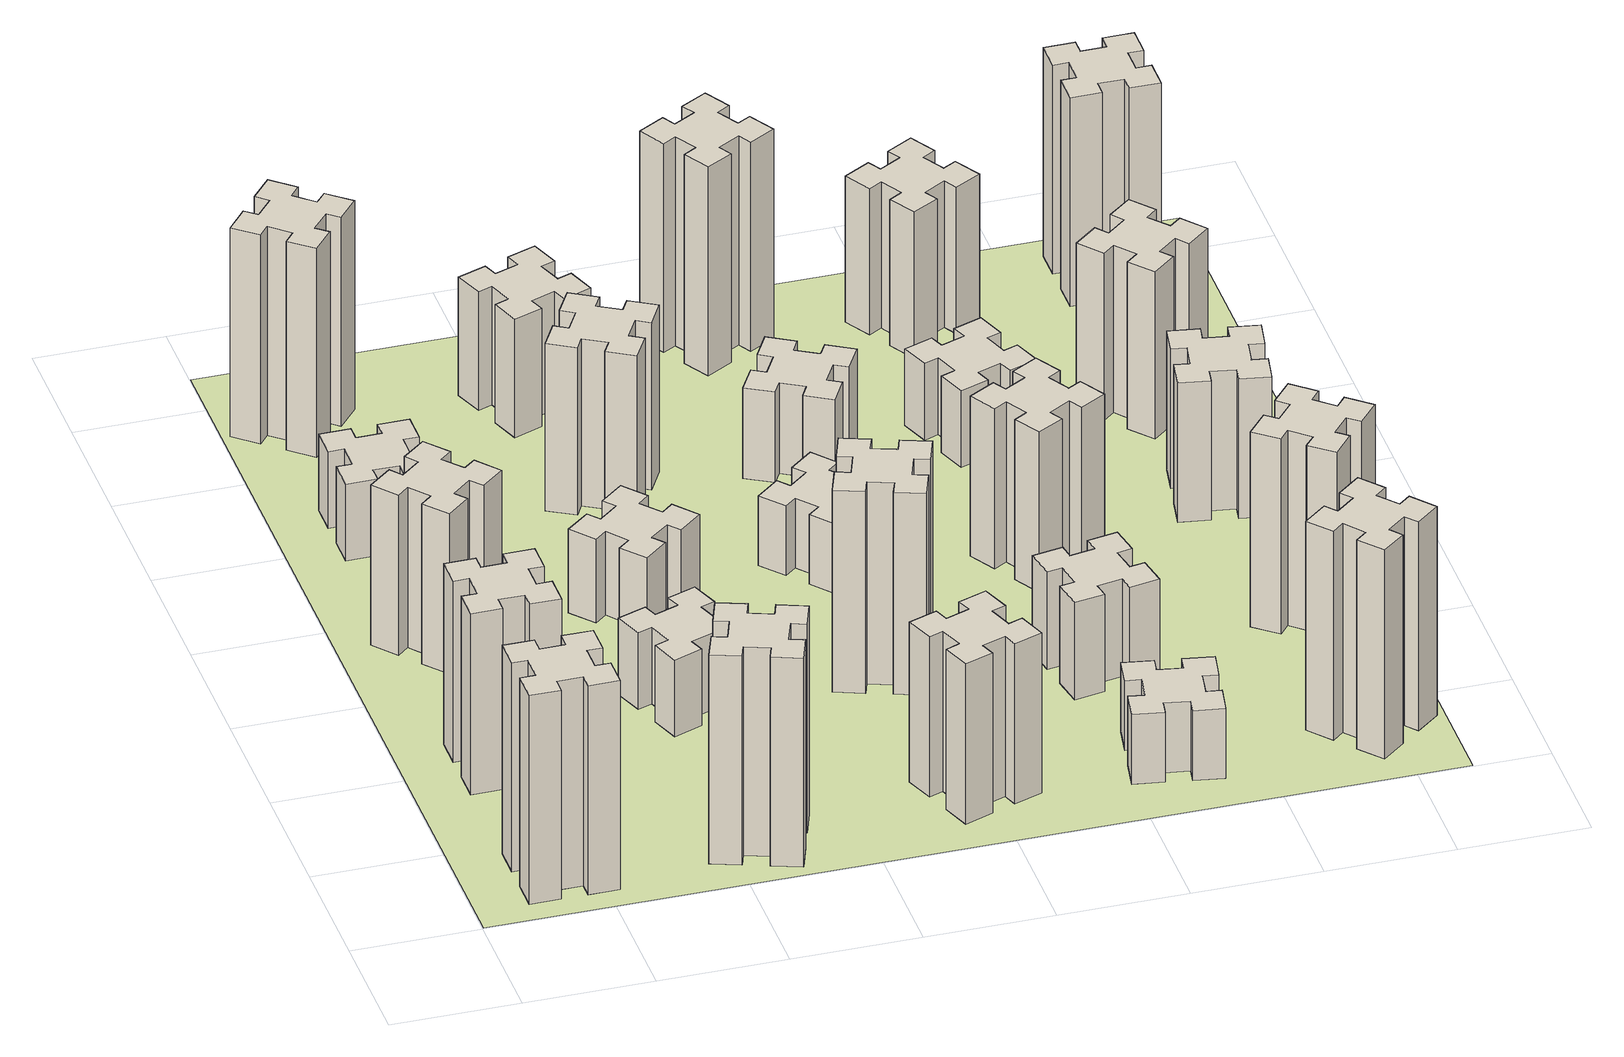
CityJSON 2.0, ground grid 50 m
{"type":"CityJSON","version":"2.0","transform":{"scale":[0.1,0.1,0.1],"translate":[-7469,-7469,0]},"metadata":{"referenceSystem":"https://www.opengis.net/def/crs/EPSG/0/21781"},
"CityObjects":{
"building1":{"type":"Building","attributes":{"class":"1000","function":"1000","usage":"1000","yearOfConstruction":2016,"roofType":"1000","measuredHeight":90,"storeysAboveGround":30,"storeysBelowGround":0},"geometry":[{"type":"Solid","lod":"1","boundaries":[[[[0,1,2,3,4,5,6,7,8,9,10,11,12,13,14,15,16,17,18,19]],[[17,16,20,21]],[[16,15,22,20]],[[15,14,23,22]],[[14,13,24,23]],[[13,12,25,24]],[[12,11,26,25]],[[11,10,27,26]],[[10,9,28,27]],[[9,8,29,28]],[[8,7,30,29]],[[7,6,31,30]],[[6,5,32,31]],[[5,4,33,32]],[[4,3,34,33]],[[3,2,35,34]],[[2,1,36,35]],[[1,0,37,36]],[[0,19,38,37]],[[19,18,39,38]],[[18,17,21,39]],[[24,25,26,27,28,29,30,31,32,33,34,35,36,37,38,39,21,20,22,23]]]]}]},
"building2":{"type":"Building","attributes":{"class":"1000","function":"1000","usage":"1000","yearOfConstruction":2016,"roofType":"1000","measuredHeight":78,"storeysAboveGround":30,"storeysBelowGround":0},"geometry":[{"type":"Solid","lod":"1","boundaries":[[[[40,41,42,43,44,45,46,47,48,49,50,51,52,53,54,55,56,57,58,59]],[[57,56,60,61]],[[56,55,62,60]],[[55,54,63,62]],[[54,53,64,63]],[[53,52,65,64]],[[52,51,66,65]],[[51,50,67,66]],[[50,49,68,67]],[[49,48,69,68]],[[48,47,70,69]],[[47,46,71,70]],[[46,45,72,71]],[[45,44,73,72]],[[44,43,74,73]],[[43,42,75,74]],[[42,41,76,75]],[[41,40,77,76]],[[40,59,78,77]],[[59,58,79,78]],[[58,57,61,79]],[[64,65,66,67,68,69,70,71,72,73,74,75,76,77,78,79,61,60,62,63]]]]}]},
"building3":{"type":"Building","attributes":{"class":"1000","function":"1000","usage":"1000","yearOfConstruction":2016,"roofType":"1000","measuredHeight":69,"storeysAboveGround":30,"storeysBelowGround":0},"geometry":[{"type":"Solid","lod":"1","boundaries":[[[[80,81,82,83,84,85,86,87,88,89,90,91,92,93,94,95,96,97,98,99]],[[97,96,100,101]],[[96,95,102,100]],[[95,94,103,102]],[[94,93,104,103]],[[93,92,105,104]],[[92,91,106,105]],[[91,90,107,106]],[[90,89,108,107]],[[89,88,109,108]],[[88,87,110,109]],[[87,86,111,110]],[[86,85,112,111]],[[85,84,113,112]],[[84,83,114,113]],[[83,82,115,114]],[[82,81,116,115]],[[81,80,117,116]],[[80,99,118,117]],[[99,98,119,118]],[[98,97,101,119]],[[104,105,106,107,108,109,110,111,112,113,114,115,116,117,118,119,101,100,102,103]]]]}]},
"building4":{"type":"Building","attributes":{"class":"1000","function":"1000","usage":"1000","yearOfConstruction":2016,"roofType":"1000","measuredHeight":33,"storeysAboveGround":30,"storeysBelowGround":0},"geometry":[{"type":"Solid","lod":"1","boundaries":[[[[120,121,122,123,124,125,126,127,128,129,130,131,132,133,134,135,136,137,138,139]],[[137,136,140,141]],[[136,135,142,140]],[[135,134,143,142]],[[134,133,144,143]],[[133,132,145,144]],[[132,131,146,145]],[[131,130,147,146]],[[130,129,148,147]],[[129,128,149,148]],[[128,127,150,149]],[[127,126,151,150]],[[126,125,152,151]],[[125,124,153,152]],[[124,123,154,153]],[[123,122,155,154]],[[122,121,156,155]],[[121,120,157,156]],[[120,139,158,157]],[[139,138,159,158]],[[138,137,141,159]],[[144,145,146,147,148,149,150,151,152,153,154,155,156,157,158,159,141,140,142,143]]]]}]},
"building5":{"type":"Building","attributes":{"class":"1000","function":"1000","usage":"1000","yearOfConstruction":2016,"roofType":"1000","measuredHeight":90,"storeysAboveGround":30,"storeysBelowGround":0},"geometry":[{"type":"Solid","lod":"1","boundaries":[[[[160,161,162,163,164,165,166,167,168,169,170,171,172,173,174,175,176,177,178,179]],[[177,176,180,181]],[[176,175,182,180]],[[175,174,183,182]],[[174,173,184,183]],[[173,172,185,184]],[[172,171,186,185]],[[171,170,187,186]],[[170,169,188,187]],[[169,168,189,188]],[[168,167,190,189]],[[167,166,191,190]],[[166,165,192,191]],[[165,164,193,192]],[[164,163,194,193]],[[163,162,195,194]],[[162,161,196,195]],[[161,160,197,196]],[[160,179,198,197]],[[179,178,199,198]],[[178,177,181,199]],[[184,185,186,187,188,189,190,191,192,193,194,195,196,197,198,199,181,180,182,183]]]]}]},
"building6":{"type":"Building","attributes":{"class":"1000","function":"1000","usage":"1000","yearOfConstruction":2016,"roofType":"1000","measuredHeight":90,"storeysAboveGround":30,"storeysBelowGround":0},"geometry":[{"type":"Solid","lod":"1","boundaries":[[[[200,201,202,203,204,205,206,207,208,209,210,211,212,213,214,215,216,217,218,219]],[[217,216,220,221]],[[216,215,222,220]],[[215,214,223,222]],[[214,213,224,223]],[[213,212,225,224]],[[212,211,226,225]],[[211,210,227,226]],[[210,209,228,227]],[[209,208,229,228]],[[208,207,230,229]],[[207,206,231,230]],[[206,205,232,231]],[[205,204,233,232]],[[204,203,234,233]],[[203,202,235,234]],[[202,201,236,235]],[[201,200,237,236]],[[200,219,238,237]],[[219,218,239,238]],[[218,217,221,239]],[[224,225,226,227,228,229,230,231,232,233,234,235,236,237,238,239,221,220,222,223]]]]}]},
"building7":{"type":"Building","attributes":{"class":"1000","function":"1000","usage":"1000","yearOfConstruction":2016,"roofType":"1000","measuredHeight":33,"storeysAboveGround":30,"storeysBelowGround":0},"geometry":[{"type":"Solid","lod":"1","boundaries":[[[[240,241,242,243,244,245,246,247,248,249,250,251,252,253,254,255,256,257,258,259]],[[257,256,260,261]],[[256,255,262,260]],[[255,254,263,262]],[[254,253,264,263]],[[253,252,265,264]],[[252,251,266,265]],[[251,250,267,266]],[[250,249,268,267]],[[249,248,269,268]],[[248,247,270,269]],[[247,246,271,270]],[[246,245,272,271]],[[245,244,273,272]],[[244,243,274,273]],[[243,242,275,274]],[[242,241,276,275]],[[241,240,277,276]],[[240,259,278,277]],[[259,258,279,278]],[[258,257,261,279]],[[264,265,266,267,268,269,270,271,272,273,274,275,276,277,278,279,261,260,262,263]]]]}]},
"building8":{"type":"Building","attributes":{"class":"1000","function":"1000","usage":"1000","yearOfConstruction":2016,"roofType":"1000","measuredHeight":36,"storeysAboveGround":30,"storeysBelowGround":0},"geometry":[{"type":"Solid","lod":"1","boundaries":[[[[280,281,282,283,284,285,286,287,288,289,290,291,292,293,294,295,296,297,298,299]],[[297,296,300,301]],[[296,295,302,300]],[[295,294,303,302]],[[294,293,304,303]],[[293,292,305,304]],[[292,291,306,305]],[[291,290,307,306]],[[290,289,308,307]],[[289,288,309,308]],[[288,287,310,309]],[[287,286,311,310]],[[286,285,312,311]],[[285,284,313,312]],[[284,283,314,313]],[[283,282,315,314]],[[282,281,316,315]],[[281,280,317,316]],[[280,299,318,317]],[[299,298,319,318]],[[298,297,301,319]],[[304,305,306,307,308,309,310,311,312,313,314,315,316,317,318,319,301,300,302,303]]]]}]},
"building9":{"type":"Building","attributes":{"class":"1000","function":"1000","usage":"1000","yearOfConstruction":2016,"roofType":"1000","measuredHeight":72,"storeysAboveGround":30,"storeysBelowGround":0},"geometry":[{"type":"Solid","lod":"1","boundaries":[[[[320,321,322,323,324,325,326,327,328,329,330,331,332,333,334,335,336,337,338,339]],[[337,336,340,341]],[[336,335,342,340]],[[335,334,343,342]],[[334,333,344,343]],[[333,332,345,344]],[[332,331,346,345]],[[331,330,347,346]],[[330,329,348,347]],[[329,328,349,348]],[[328,327,350,349]],[[327,326,351,350]],[[326,325,352,351]],[[325,324,353,352]],[[324,323,354,353]],[[323,322,355,354]],[[322,321,356,355]],[[321,320,357,356]],[[320,339,358,357]],[[339,338,359,358]],[[338,337,341,359]],[[344,345,346,347,348,349,350,351,352,353,354,355,356,357,358,359,341,340,342,343]]]]}]},
"building10":{"type":"Building","attributes":{"class":"1000","function":"1000","usage":"1000","yearOfConstruction":2016,"roofType":"1000","measuredHeight":69,"storeysAboveGround":30,"storeysBelowGround":0},"geometry":[{"type":"Solid","lod":"1","boundaries":[[[[360,361,362,363,364,365,366,367,368,369,370,371,372,373,374,375,376,377,378,379]],[[377,376,380,381]],[[376,375,382,380]],[[375,374,383,382]],[[374,373,384,383]],[[373,372,385,384]],[[372,371,386,385]],[[371,370,387,386]],[[370,369,388,387]],[[369,368,389,388]],[[368,367,390,389]],[[367,366,391,390]],[[366,365,392,391]],[[365,364,393,392]],[[364,363,394,393]],[[363,362,395,394]],[[362,361,396,395]],[[361,360,397,396]],[[360,379,398,397]],[[379,378,399,398]],[[378,377,381,399]],[[384,385,386,387,388,389,390,391,392,393,394,395,396,397,398,399,381,380,382,383]]]]}]},
"building11":{"type":"Building","attributes":{"class":"1000","function":"1000","usage":"1000","yearOfConstruction":2016,"roofType":"1000","measuredHeight":51,"storeysAboveGround":30,"storeysBelowGround":0},"geometry":[{"type":"Solid","lod":"1","boundaries":[[[[400,401,402,403,404,405,406,407,408,409,410,411,412,413,414,415,416,417,418,419]],[[417,416,420,421]],[[416,415,422,420]],[[415,414,423,422]],[[414,413,424,423]],[[413,412,425,424]],[[412,411,426,425]],[[411,410,427,426]],[[410,409,428,427]],[[409,408,429,428]],[[408,407,430,429]],[[407,406,431,430]],[[406,405,432,431]],[[405,404,433,432]],[[404,403,434,433]],[[403,402,435,434]],[[402,401,436,435]],[[401,400,437,436]],[[400,419,438,437]],[[419,418,439,438]],[[418,417,421,439]],[[424,425,426,427,428,429,430,431,432,433,434,435,436,437,438,439,421,420,422,423]]]]}]},
"building12":{"type":"Building","attributes":{"class":"1000","function":"1000","usage":"1000","yearOfConstruction":2016,"roofType":"1000","measuredHeight":87,"storeysAboveGround":30,"storeysBelowGround":0},"geometry":[{"type":"Solid","lod":"1","boundaries":[[[[440,441,442,443,444,445,446,447,448,449,450,451,452,453,454,455,456,457,458,459]],[[457,456,460,461]],[[456,455,462,460]],[[455,454,463,462]],[[454,453,464,463]],[[453,452,465,464]],[[452,451,466,465]],[[451,450,467,466]],[[450,449,468,467]],[[449,448,469,468]],[[448,447,470,469]],[[447,446,471,470]],[[446,445,472,471]],[[445,444,473,472]],[[444,443,474,473]],[[443,442,475,474]],[[442,441,476,475]],[[441,440,477,476]],[[440,459,478,477]],[[459,458,479,478]],[[458,457,461,479]],[[464,465,466,467,468,469,470,471,472,473,474,475,476,477,478,479,461,460,462,463]]]]}]},
"building13":{"type":"Building","attributes":{"class":"1000","function":"1000","usage":"1000","yearOfConstruction":2016,"roofType":"1000","measuredHeight":30,"storeysAboveGround":30,"storeysBelowGround":0},"geometry":[{"type":"Solid","lod":"1","boundaries":[[[[480,481,482,483,484,485,486,487,488,489,490,491,492,493,494,495,496,497,498,499]],[[497,496,500,501]],[[496,495,502,500]],[[495,494,503,502]],[[494,493,504,503]],[[493,492,505,504]],[[492,491,506,505]],[[491,490,507,506]],[[490,489,508,507]],[[489,488,509,508]],[[488,487,510,509]],[[487,486,511,510]],[[486,485,512,511]],[[485,484,513,512]],[[484,483,514,513]],[[483,482,515,514]],[[482,481,516,515]],[[481,480,517,516]],[[480,499,518,517]],[[499,498,519,518]],[[498,497,501,519]],[[504,505,506,507,508,509,510,511,512,513,514,515,516,517,518,519,501,500,502,503]]]]}]},
"building14":{"type":"Building","attributes":{"class":"1000","function":"1000","usage":"1000","yearOfConstruction":2016,"roofType":"1000","measuredHeight":39,"storeysAboveGround":30,"storeysBelowGround":0},"geometry":[{"type":"Solid","lod":"1","boundaries":[[[[520,521,522,523,524,525,526,527,528,529,530,531,532,533,534,535,536,537,538,539]],[[537,536,540,541]],[[536,535,542,540]],[[535,534,543,542]],[[534,533,544,543]],[[533,532,545,544]],[[532,531,546,545]],[[531,530,547,546]],[[530,529,548,547]],[[529,528,549,548]],[[528,527,550,549]],[[527,526,551,550]],[[526,525,552,551]],[[525,524,553,552]],[[524,523,554,553]],[[523,522,555,554]],[[522,521,556,555]],[[521,520,557,556]],[[520,539,558,557]],[[539,538,559,558]],[[538,537,541,559]],[[544,545,546,547,548,549,550,551,552,553,554,555,556,557,558,559,541,540,542,543]]]]}]},
"building15":{"type":"Building","attributes":{"class":"1000","function":"1000","usage":"1000","yearOfConstruction":2016,"roofType":"1000","measuredHeight":30,"storeysAboveGround":30,"storeysBelowGround":0},"geometry":[{"type":"Solid","lod":"1","boundaries":[[[[560,561,562,563,564,565,566,567,568,569,570,571,572,573,574,575,576,577,578,579]],[[577,576,580,581]],[[576,575,582,580]],[[575,574,583,582]],[[574,573,584,583]],[[573,572,585,584]],[[572,571,586,585]],[[571,570,587,586]],[[570,569,588,587]],[[569,568,589,588]],[[568,567,590,589]],[[567,566,591,590]],[[566,565,592,591]],[[565,564,593,592]],[[564,563,594,593]],[[563,562,595,594]],[[562,561,596,595]],[[561,560,597,596]],[[560,579,598,597]],[[579,578,599,598]],[[578,577,581,599]],[[584,585,586,587,588,589,590,591,592,593,594,595,596,597,598,599,581,580,582,583]]]]}]},
"building16":{"type":"Building","attributes":{"class":"1000","function":"1000","usage":"1000","yearOfConstruction":2016,"roofType":"1000","measuredHeight":90,"storeysAboveGround":30,"storeysBelowGround":0},"geometry":[{"type":"Solid","lod":"1","boundaries":[[[[600,601,602,603,604,605,606,607,608,609,610,611,612,613,614,615,616,617,618,619]],[[617,616,620,621]],[[616,615,622,620]],[[615,614,623,622]],[[614,613,624,623]],[[613,612,625,624]],[[612,611,626,625]],[[611,610,627,626]],[[610,609,628,627]],[[609,608,629,628]],[[608,607,630,629]],[[607,606,631,630]],[[606,605,632,631]],[[605,604,633,632]],[[604,603,634,633]],[[603,602,635,634]],[[602,601,636,635]],[[601,600,637,636]],[[600,619,638,637]],[[619,618,639,638]],[[618,617,621,639]],[[624,625,626,627,628,629,630,631,632,633,634,635,636,637,638,639,621,620,622,623]]]]}]},
"building17":{"type":"Building","attributes":{"class":"1000","function":"1000","usage":"1000","yearOfConstruction":2016,"roofType":"1000","measuredHeight":42,"storeysAboveGround":30,"storeysBelowGround":0},"geometry":[{"type":"Solid","lod":"1","boundaries":[[[[640,641,642,643,644,645,646,647,648,649,650,651,652,653,654,655,656,657,658,659]],[[657,656,660,661]],[[656,655,662,660]],[[655,654,663,662]],[[654,653,664,663]],[[653,652,665,664]],[[652,651,666,665]],[[651,650,667,666]],[[650,649,668,667]],[[649,648,669,668]],[[648,647,670,669]],[[647,646,671,670]],[[646,645,672,671]],[[645,644,673,672]],[[644,643,674,673]],[[643,642,675,674]],[[642,641,676,675]],[[641,640,677,676]],[[640,659,678,677]],[[659,658,679,678]],[[658,657,661,679]],[[664,665,666,667,668,669,670,671,672,673,674,675,676,677,678,679,661,660,662,663]]]]}]},
"building18":{"type":"Building","attributes":{"class":"1000","function":"1000","usage":"1000","yearOfConstruction":2016,"roofType":"1000","measuredHeight":69,"storeysAboveGround":30,"storeysBelowGround":0},"geometry":[{"type":"Solid","lod":"1","boundaries":[[[[680,681,682,683,684,685,686,687,688,689,690,691,692,693,694,695,696,697,698,699]],[[697,696,700,701]],[[696,695,702,700]],[[695,694,703,702]],[[694,693,704,703]],[[693,692,705,704]],[[692,691,706,705]],[[691,690,707,706]],[[690,689,708,707]],[[689,688,709,708]],[[688,687,710,709]],[[687,686,711,710]],[[686,685,712,711]],[[685,684,713,712]],[[684,683,714,713]],[[683,682,715,714]],[[682,681,716,715]],[[681,680,717,716]],[[680,699,718,717]],[[699,698,719,718]],[[698,697,701,719]],[[704,705,706,707,708,709,710,711,712,713,714,715,716,717,718,719,701,700,702,703]]]]}]},
"building19":{"type":"Building","attributes":{"class":"1000","function":"1000","usage":"1000","yearOfConstruction":2016,"roofType":"1000","measuredHeight":33,"storeysAboveGround":30,"storeysBelowGround":0},"geometry":[{"type":"Solid","lod":"1","boundaries":[[[[720,721,722,723,724,725,726,727,728,729,730,731,732,733,734,735,736,737,738,739]],[[737,736,740,741]],[[736,735,742,740]],[[735,734,743,742]],[[734,733,744,743]],[[733,732,745,744]],[[732,731,746,745]],[[731,730,747,746]],[[730,729,748,747]],[[729,728,749,748]],[[728,727,750,749]],[[727,726,751,750]],[[726,725,752,751]],[[725,724,753,752]],[[724,723,754,753]],[[723,722,755,754]],[[722,721,756,755]],[[721,720,757,756]],[[720,739,758,757]],[[739,738,759,758]],[[738,737,741,759]],[[744,745,746,747,748,749,750,751,752,753,754,755,756,757,758,759,741,740,742,743]]]]}]},
"building20":{"type":"Building","attributes":{"class":"1000","function":"1000","usage":"1000","yearOfConstruction":2016,"roofType":"1000","measuredHeight":90,"storeysAboveGround":30,"storeysBelowGround":0},"geometry":[{"type":"Solid","lod":"1","boundaries":[[[[760,761,762,763,764,765,766,767,768,769,770,771,772,773,774,775,776,777,778,779]],[[777,776,780,781]],[[776,775,782,780]],[[775,774,783,782]],[[774,773,784,783]],[[773,772,785,784]],[[772,771,786,785]],[[771,770,787,786]],[[770,769,788,787]],[[769,768,789,788]],[[768,767,790,789]],[[767,766,791,790]],[[766,765,792,791]],[[765,764,793,792]],[[764,763,794,793]],[[763,762,795,794]],[[762,761,796,795]],[[761,760,797,796]],[[760,779,798,797]],[[779,778,799,798]],[[778,777,781,799]],[[784,785,786,787,788,789,790,791,792,793,794,795,796,797,798,799,781,780,782,783]]]]}]},
"building21":{"type":"Building","attributes":{"class":"1000","function":"1000","usage":"1000","yearOfConstruction":2016,"roofType":"1000","measuredHeight":63,"storeysAboveGround":30,"storeysBelowGround":0},"geometry":[{"type":"Solid","lod":"1","boundaries":[[[[800,801,802,803,804,805,806,807,808,809,810,811,812,813,814,815,816,817,818,819]],[[817,816,820,821]],[[816,815,822,820]],[[815,814,823,822]],[[814,813,824,823]],[[813,812,825,824]],[[812,811,826,825]],[[811,810,827,826]],[[810,809,828,827]],[[809,808,829,828]],[[808,807,830,829]],[[807,806,831,830]],[[806,805,832,831]],[[805,804,833,832]],[[804,803,834,833]],[[803,802,835,834]],[[802,801,836,835]],[[801,800,837,836]],[[800,819,838,837]],[[819,818,839,838]],[[818,817,821,839]],[[824,825,826,827,828,829,830,831,832,833,834,835,836,837,838,839,821,820,822,823]]]]}]},
"building22":{"type":"Building","attributes":{"class":"1000","function":"1000","usage":"1000","yearOfConstruction":2016,"roofType":"1000","measuredHeight":84,"storeysAboveGround":30,"storeysBelowGround":0},"geometry":[{"type":"Solid","lod":"1","boundaries":[[[[840,841,842,843,844,845,846,847,848,849,850,851,852,853,854,855,856,857,858,859]],[[857,856,860,861]],[[856,855,862,860]],[[855,854,863,862]],[[854,853,864,863]],[[853,852,865,864]],[[852,851,866,865]],[[851,850,867,866]],[[850,849,868,867]],[[849,848,869,868]],[[848,847,870,869]],[[847,846,871,870]],[[846,845,872,871]],[[845,844,873,872]],[[844,843,874,873]],[[843,842,875,874]],[[842,841,876,875]],[[841,840,877,876]],[[840,859,878,877]],[[859,858,879,878]],[[858,857,861,879]],[[864,865,866,867,868,869,870,871,872,873,874,875,876,877,878,879,861,860,862,863]]]]}]},
"building23":{"type":"Building","attributes":{"class":"1000","function":"1000","usage":"1000","yearOfConstruction":2016,"roofType":"1000","measuredHeight":60,"storeysAboveGround":30,"storeysBelowGround":0},"geometry":[{"type":"Solid","lod":"1","boundaries":[[[[880,881,882,883,884,885,886,887,888,889,890,891,892,893,894,895,896,897,898,899]],[[897,896,900,901]],[[896,895,902,900]],[[895,894,903,902]],[[894,893,904,903]],[[893,892,905,904]],[[892,891,906,905]],[[891,890,907,906]],[[890,889,908,907]],[[889,888,909,908]],[[888,887,910,909]],[[887,886,911,910]],[[886,885,912,911]],[[885,884,913,912]],[[884,883,914,913]],[[883,882,915,914]],[[882,881,916,915]],[[881,880,917,916]],[[880,899,918,917]],[[899,898,919,918]],[[898,897,901,919]],[[904,905,906,907,908,909,910,911,912,913,914,915,916,917,918,919,901,900,902,903]]]]}]},
"building24":{"type":"Building","attributes":{"class":"1000","function":"1000","usage":"1000","yearOfConstruction":2016,"roofType":"1000","measuredHeight":72,"storeysAboveGround":30,"storeysBelowGround":0},"geometry":[{"type":"Solid","lod":"1","boundaries":[[[[920,921,922,923,924,925,926,927,928,929,930,931,932,933,934,935,936,937,938,939]],[[937,936,940,941]],[[936,935,942,940]],[[935,934,943,942]],[[934,933,944,943]],[[933,932,945,944]],[[932,931,946,945]],[[931,930,947,946]],[[930,929,948,947]],[[929,928,949,948]],[[928,927,950,949]],[[927,926,951,950]],[[926,925,952,951]],[[925,924,953,952]],[[924,923,954,953]],[[923,922,955,954]],[[922,921,956,955]],[[921,920,957,956]],[[920,939,958,957]],[[939,938,959,958]],[[938,937,941,959]],[[944,945,946,947,948,949,950,951,952,953,954,955,956,957,958,959,941,940,942,943]]]]}]},
"building25":{"type":"Building","attributes":{"class":"1000","function":"1000","usage":"1000","yearOfConstruction":2016,"roofType":"1000","measuredHeight":90,"storeysAboveGround":30,"storeysBelowGround":0},"geometry":[{"type":"Solid","lod":"1","boundaries":[[[[960,961,962,963,964,965,966,967,968,969,970,971,972,973,974,975,976,977,978,979]],[[977,976,980,981]],[[976,975,982,980]],[[975,974,983,982]],[[974,973,984,983]],[[973,972,985,984]],[[972,971,986,985]],[[971,970,987,986]],[[970,969,988,987]],[[969,968,989,988]],[[968,967,990,989]],[[967,966,991,990]],[[966,965,992,991]],[[965,964,993,992]],[[964,963,994,993]],[[963,962,995,994]],[[962,961,996,995]],[[961,960,997,996]],[[960,979,998,997]],[[979,978,999,998]],[[978,977,981,999]],[[984,985,986,987,988,989,990,991,992,993,994,995,996,997,998,999,981,980,982,983]]]]}]},
"landuse1":{"type":"LandUse","attributes":{"name":"plot1","function":"1010"},"geometry":[{"type":"MultiSurface","lod":"1","boundaries":[[[1000,1001,1002,1003]]]}]}
},
"vertices":[
[265,325,0],[265,225,0],[205,225,0],[205,105,0],[325,105,0],[325,165,0],[425,165,0],[425,105,0],[545,105,0],[545,225,0],[485,225,0],[485,325,0],[545,325,0],[545,445,0],[425,445,0],[425,385,0],[325,385,0],[325,445,0],[205,445,0],[205,325,0],[325,385,900],[325,445,900],[425,385,900],[425,445,900],[545,445,900],[545,325,900],[485,325,900],[485,225,900],[545,225,900],[545,105,900],[425,105,900],[425,165,900],[325,165,900],[325,105,900],[205,105,900],[205,225,900],[265,225,900],[265,325,900],[205,325,900],[205,445,900],
[265,1065,0],[265,965,0],[205,965,0],[205,845,0],[325,845,0],[325,905,0],[425,905,0],[425,845,0],[545,845,0],[545,965,0],[485,965,0],[485,1065,0],[545,1065,0],[545,1185,0],[425,1185,0],[425,1125,0],[325,1125,0],[325,1185,0],[205,1185,0],[205,1065,0],[325,1125,780],[325,1185,780],[425,1125,780],[425,1185,780],[545,1185,780],[545,1065,780],[485,1065,780],[485,965,780],[545,965,780],[545,845,780],[425,845,780],[425,905,780],[325,905,780],[325,845,780],[205,845,780],[205,965,780],[265,965,780],[265,1065,780],[205,1065,780],[205,1185,780],
[492,1888,0],[427,1964,0],[473,2003,0],[396,2095,0],[304,2018,0],[343,1972,0],[266,1907,0],[228,1953,0],[136,1876,0],[213,1784,0],[259,1823,0],[323,1746,0],[277,1708,0],[354,1616,0],[446,1693,0],[408,1739,0],[484,1803,0],[523,1757,0],[615,1834,0],[538,1926,0],[484,1803,690],[523,1757,690],[408,1739,690],[446,1693,690],[354,1616,690],[277,1708,690],[323,1746,690],[259,1823,690],[213,1784,690],[136,1876,690],[228,1953,690],[266,1907,690],[343,1972,690],[304,2018,690],[396,2095,690],[473,2003,690],[427,1964,690],[492,1888,690],[538,1926,690],[615,1834,690],
[485,2545,0],[485,2645,0],[545,2645,0],[545,2765,0],[425,2765,0],[425,2705,0],[325,2705,0],[325,2765,0],[205,2765,0],[205,2645,0],[265,2645,0],[265,2545,0],[205,2545,0],[205,2425,0],[325,2425,0],[325,2485,0],[425,2485,0],[425,2425,0],[545,2425,0],[545,2545,0],[425,2485,330],[425,2425,330],[325,2485,330],[325,2425,330],[205,2425,330],[205,2545,330],[265,2545,330],[265,2645,330],[205,2645,330],[205,2765,330],[325,2765,330],[325,2705,330],[425,2705,330],[425,2765,330],[545,2765,330],[545,2645,330],[485,2645,330],[485,2545,330],[545,2545,330],[545,2425,330],
[1029,360,0],[995,266,0],[939,287,0],[897,174,0],[1010,133,0],[1031,189,0],[1125,155,0],[1104,99,0],[1217,57,0],[1258,170,0],[1202,191,0],[1236,285,0],[1292,264,0],[1333,377,0],[1220,418,0],[1200,362,0],[1106,396,0],[1127,452,0],[1014,493,0],[973,380,0],[1106,396,900],[1127,452,900],[1200,362,900],[1220,418,900],[1333,377,900],[1292,264,900],[1236,285,900],[1202,191,900],[1258,170,900],[1217,57,900],[1104,99,900],[1125,155,900],[1031,189,900],[1010,133,900],[897,174,900],[939,287,900],[995,266,900],[1029,360,900],[973,380,900],[1014,493,900],
[384,3387,0],[308,3452,0],[346,3498,0],[254,3575,0],[177,3483,0],[223,3444,0],[159,3368,0],[113,3406,0],[36,3314,0],[128,3237,0],[166,3283,0],[243,3219,0],[204,3173,0],[296,3096,0],[373,3188,0],[327,3226,0],[392,3303,0],[438,3264,0],[515,3356,0],[423,3433,0],[392,3303,900],[438,3264,900],[327,3226,900],[373,3188,900],[296,3096,900],[204,3173,900],[243,3219,900],[166,3283,900],[128,3237,900],[36,3314,900],[113,3406,900],[159,3368,900],[223,3444,900],[177,3483,900],[254,3575,900],[346,3498,900],[308,3452,900],[384,3387,900],[423,3433,900],[515,3356,900],
[1125,1336,0],[1031,1302,0],[1010,1358,0],[897,1317,0],[939,1204,0],[995,1225,0],[1029,1131,0],[973,1110,0],[1014,997,0],[1127,1039,0],[1106,1095,0],[1200,1129,0],[1220,1073,0],[1333,1114,0],[1292,1227,0],[1236,1206,0],[1202,1300,0],[1258,1320,0],[1217,1433,0],[1104,1392,0],[1202,1300,330],[1258,1320,330],[1236,1206,330],[1292,1227,330],[1333,1114,330],[1220,1073,330],[1200,1129,330],[1106,1095,330],[1127,1039,330],[1014,997,330],[973,1110,330],[1029,1131,330],[995,1225,330],[939,1204,330],[897,1317,330],[1010,1358,330],[1031,1302,330],[1125,1336,330],[1104,1392,330],[1217,1433,330],
[1083,1972,0],[1006,1907,0],[968,1953,0],[876,1876,0],[953,1784,0],[999,1823,0],[1063,1746,0],[1017,1708,0],[1094,1616,0],[1186,1693,0],[1148,1739,0],[1224,1803,0],[1263,1757,0],[1355,1834,0],[1278,1926,0],[1232,1888,0],[1167,1964,0],[1213,2003,0],[1136,2095,0],[1044,2018,0],[1167,1964,360],[1213,2003,360],[1232,1888,360],[1278,1926,360],[1355,1834,360],[1263,1757,360],[1224,1803,360],[1148,1739,360],[1186,1693,360],[1094,1616,360],[1017,1708,360],[1063,1746,360],[999,1823,360],[953,1784,360],[876,1876,360],[968,1953,360],[1006,1907,360],[1083,1972,360],[1044,2018,360],[1136,2095,360],
[1314,2666,0],[1227,2716,0],[1257,2768,0],[1153,2828,0],[1093,2724,0],[1145,2694,0],[1095,2607,0],[1043,2637,0],[983,2533,0],[1087,2473,0],[1117,2525,0],[1204,2475,0],[1174,2423,0],[1278,2363,0],[1338,2467,0],[1286,2497,0],[1336,2584,0],[1388,2554,0],[1448,2658,0],[1344,2718,0],[1336,2584,720],[1388,2554,720],[1286,2497,720],[1338,2467,720],[1278,2363,720],[1174,2423,720],[1204,2475,720],[1117,2525,720],[1087,2473,720],[983,2533,720],[1043,2637,720],[1095,2607,720],[1145,2694,720],[1093,2724,720],[1153,2828,720],[1257,2768,720],[1227,2716,720],[1314,2666,720],[1344,2718,720],[1448,2658,720],
[1965,496,0],[1871,462,0],[1850,518,0],[1737,477,0],[1779,364,0],[1835,385,0],[1869,291,0],[1813,270,0],[1854,157,0],[1967,199,0],[1946,255,0],[2040,289,0],[2060,233,0],[2173,274,0],[2132,387,0],[2076,366,0],[2042,460,0],[2098,480,0],[2057,593,0],[1944,552,0],[2042,460,690],[2098,480,690],[2076,366,690],[2132,387,690],[2173,274,690],[2060,233,690],[2040,289,690],[1946,255,690],[1967,199,690],[1854,157,690],[1813,270,690],[1869,291,690],[1835,385,690],[1779,364,690],[1737,477,690],[1850,518,690],[1871,462,690],[1965,496,690],[1944,552,690],[2057,593,690],
[1125,3356,0],[1031,3322,0],[1010,3378,0],[897,3337,0],[939,3224,0],[995,3245,0],[1029,3151,0],[973,3130,0],[1014,3017,0],[1127,3059,0],[1106,3115,0],[1200,3149,0],[1220,3093,0],[1333,3134,0],[1292,3247,0],[1236,3226,0],[1202,3320,0],[1258,3340,0],[1217,3453,0],[1104,3412,0],[1202,3320,510],[1258,3340,510],[1236,3226,510],[1292,3247,510],[1333,3134,510],[1220,3093,510],[1200,3149,510],[1106,3115,510],[1127,3059,510],[1014,3017,510],[973,3130,510],[1029,3151,510],[995,3245,510],[939,3224,510],[897,3337,510],[1010,3378,510],[1031,3322,510],[1125,3356,510],[1104,3412,510],[1217,3453,510],
[1769,1300,0],[1735,1206,0],[1679,1227,0],[1637,1114,0],[1750,1073,0],[1771,1129,0],[1865,1095,0],[1844,1039,0],[1957,997,0],[1998,1110,0],[1942,1131,0],[1976,1225,0],[2032,1204,0],[2073,1317,0],[1960,1358,0],[1940,1302,0],[1846,1336,0],[1867,1392,0],[1754,1433,0],[1713,1320,0],[1846,1336,870],[1867,1392,870],[1940,1302,870],[1960,1358,870],[2073,1317,870],[2032,1204,870],[1976,1225,870],[1942,1131,870],[1998,1110,870],[1957,997,870],[1844,1039,870],[1865,1095,870],[1771,1129,870],[1750,1073,870],[1637,1114,870],[1679,1227,870],[1735,1206,870],[1769,1300,870],[1713,1320,870],[1754,1433,870],
[1972,1988,0],[1907,2064,0],[1953,2103,0],[1876,2195,0],[1784,2118,0],[1823,2072,0],[1746,2007,0],[1708,2053,0],[1616,1976,0],[1693,1884,0],[1739,1923,0],[1803,1846,0],[1757,1808,0],[1834,1716,0],[1926,1793,0],[1888,1839,0],[1964,1903,0],[2003,1857,0],[2095,1934,0],[2018,2026,0],[1964,1903,300],[2003,1857,300],[1888,1839,300],[1926,1793,300],[1834,1716,300],[1757,1808,300],[1803,1846,300],[1739,1923,300],[1693,1884,300],[1616,1976,300],[1708,2053,300],[1746,2007,300],[1823,2072,300],[1784,2118,300],[1876,2195,300],[1953,2103,300],[1907,2064,300],[1972,1988,300],[2018,2026,300],[2095,1934,300],
[2026,2497,0],[2076,2584,0],[2128,2554,0],[2188,2658,0],[2084,2718,0],[2054,2666,0],[1967,2716,0],[1997,2768,0],[1893,2828,0],[1833,2724,0],[1885,2694,0],[1835,2607,0],[1783,2637,0],[1723,2533,0],[1827,2473,0],[1857,2525,0],[1944,2475,0],[1914,2423,0],[2018,2363,0],[2078,2467,0],[1944,2475,390],[1914,2423,390],[1857,2525,390],[1827,2473,390],[1723,2533,390],[1783,2637,390],[1835,2607,390],[1885,2694,390],[1833,2724,390],[1893,2828,390],[1997,2768,390],[1967,2716,390],[2054,2666,390],[2084,2718,390],[2188,2658,390],[2128,2554,390],[2076,2584,390],[2026,2497,390],[2078,2467,390],[2018,2363,390],
[2596,444,0],[2578,345,0],[2519,356,0],[2498,237,0],[2617,217,0],[2627,276,0],[2725,258,0],[2715,199,0],[2833,178,0],[2854,297,0],[2795,307,0],[2812,405,0],[2871,395,0],[2892,513,0],[2774,534,0],[2764,475,0],[2665,492,0],[2676,551,0],[2557,572,0],[2537,454,0],[2665,492,300],[2676,551,300],[2764,475,300],[2774,534,300],[2892,513,300],[2871,395,300],[2812,405,300],[2795,307,300],[2854,297,300],[2833,178,300],[2715,199,300],[2725,258,300],[2627,276,300],[2617,217,300],[2498,237,300],[2519,356,300],[2578,345,300],[2596,444,300],[2537,454,300],[2557,572,300],
[1844,3556,0],[1757,3506,0],[1727,3558,0],[1623,3498,0],[1683,3394,0],[1735,3424,0],[1785,3337,0],[1733,3307,0],[1793,3203,0],[1897,3263,0],[1867,3315,0],[1954,3365,0],[1984,3313,0],[2088,3373,0],[2028,3477,0],[1976,3447,0],[1926,3534,0],[1978,3564,0],[1918,3668,0],[1814,3608,0],[1926,3534,900],[1978,3564,900],[1976,3447,900],[2028,3477,900],[2088,3373,900],[1984,3313,900],[1954,3365,900],[1867,3315,900],[1897,3263,900],[1793,3203,900],[1733,3307,900],[1785,3337,900],[1735,3424,900],[1683,3394,900],[1623,3498,900],[1727,3558,900],[1757,3506,900],[1844,3556,900],[1814,3608,900],[1918,3668,900],
[2625,1132,0],[2527,1115,0],[2517,1174,0],[2398,1153,0],[2419,1035,0],[2478,1045,0],[2496,947,0],[2437,937,0],[2457,818,0],[2576,839,0],[2565,898,0],[2664,916,0],[2674,857,0],[2792,877,0],[2771,996,0],[2712,985,0],[2695,1084,0],[2754,1094,0],[2733,1212,0],[2615,1191,0],[2695,1084,420],[2754,1094,420],[2712,985,420],[2771,996,420],[2792,877,420],[2674,857,420],[2664,916,420],[2565,898,420],[2576,839,420],[2457,818,420],[2437,937,420],[2496,947,420],[2478,1045,420],[2419,1035,420],[2398,1153,420],[2517,1174,420],[2527,1115,420],[2625,1132,420],[2615,1191,420],[2733,1212,420],
[2475,1744,0],[2525,1657,0],[2473,1627,0],[2533,1523,0],[2637,1583,0],[2607,1635,0],[2694,1685,0],[2724,1633,0],[2828,1693,0],[2768,1797,0],[2716,1767,0],[2666,1854,0],[2718,1884,0],[2658,1988,0],[2554,1928,0],[2584,1876,0],[2497,1826,0],[2467,1878,0],[2363,1818,0],[2423,1714,0],[2497,1826,690],[2467,1878,690],[2584,1876,690],[2554,1928,690],[2658,1988,690],[2718,1884,690],[2666,1854,690],[2716,1767,690],[2768,1797,690],[2828,1693,690],[2724,1633,690],[2694,1685,690],[2607,1635,690],[2637,1583,690],[2533,1523,690],[2473,1627,690],[2525,1657,690],[2475,1744,690],[2423,1714,690],[2363,1818,690],
[2586,2475,0],[2680,2509,0],[2700,2453,0],[2813,2494,0],[2772,2607,0],[2716,2586,0],[2682,2680,0],[2738,2700,0],[2697,2813,0],[2584,2772,0],[2605,2716,0],[2511,2682,0],[2490,2738,0],[2377,2697,0],[2419,2584,0],[2475,2605,0],[2509,2511,0],[2453,2490,0],[2494,2377,0],[2607,2419,0],[2509,2511,330],[2453,2490,330],[2475,2605,330],[2419,2584,330],[2377,2697,330],[2490,2738,330],[2511,2682,330],[2605,2716,330],[2584,2772,330],[2697,2813,330],[2738,2700,330],[2682,2680,330],[2716,2586,330],[2772,2607,330],[2813,2494,330],[2700,2453,330],[2680,2509,330],[2586,2475,330],[2607,2419,330],[2494,2377,330],
[3468,259,0],[3544,323,0],[3583,277,0],[3675,354,0],[3598,446,0],[3552,408,0],[3487,484,0],[3533,523,0],[3456,615,0],[3364,538,0],[3403,492,0],[3326,427,0],[3288,473,0],[3196,396,0],[3273,304,0],[3319,343,0],[3383,266,0],[3337,228,0],[3414,136,0],[3506,213,0],[3383,266,900],[3337,228,900],[3319,343,900],[3273,304,900],[3196,396,900],[3288,473,900],[3326,427,900],[3403,492,900],[3364,538,900],[3456,615,900],[3533,523,900],[3487,484,900],[3552,408,900],[3598,446,900],[3675,354,900],[3583,277,900],[3544,323,900],[3468,259,900],[3506,213,900],[3414,136,900],
[2716,3347,0],[2666,3434,0],[2718,3464,0],[2658,3568,0],[2554,3508,0],[2584,3456,0],[2497,3406,0],[2467,3458,0],[2363,3398,0],[2423,3294,0],[2475,3324,0],[2525,3237,0],[2473,3207,0],[2533,3103,0],[2637,3163,0],[2607,3215,0],[2694,3265,0],[2724,3213,0],[2828,3273,0],[2768,3377,0],[2694,3265,630],[2724,3213,630],[2607,3215,630],[2637,3163,630],[2533,3103,630],[2473,3207,630],[2525,3237,630],[2475,3324,630],[2423,3294,630],[2363,3398,630],[2467,3458,630],[2497,3406,630],[2584,3456,630],[2554,3508,630],[2658,3568,630],[2718,3464,630],[2666,3434,630],[2716,3347,630],[2768,3377,630],[2828,3273,630],
[3487,1006,0],[3552,1083,0],[3598,1044,0],[3675,1136,0],[3583,1213,0],[3544,1167,0],[3468,1232,0],[3506,1278,0],[3414,1355,0],[3337,1263,0],[3383,1224,0],[3319,1148,0],[3273,1186,0],[3196,1094,0],[3288,1017,0],[3326,1063,0],[3403,999,0],[3364,953,0],[3456,876,0],[3533,968,0],[3403,999,840],[3364,953,840],[3326,1063,840],[3288,1017,840],[3196,1094,840],[3273,1186,840],[3319,1148,840],[3383,1224,840],[3337,1263,840],[3414,1355,840],[3506,1278,840],[3468,1232,840],[3544,1167,840],[3583,1213,840],[3675,1136,840],[3598,1044,840],[3552,1083,840],[3487,1006,840],[3533,968,840],[3456,876,840],
[3267,1856,0],[3365,1838,0],[3355,1779,0],[3473,1758,0],[3494,1877,0],[3435,1887,0],[3452,1985,0],[3511,1975,0],[3532,2093,0],[3414,2114,0],[3404,2055,0],[3305,2072,0],[3316,2131,0],[3197,2152,0],[3177,2034,0],[3236,2024,0],[3218,1925,0],[3159,1936,0],[3138,1817,0],[3257,1797,0],[3218,1925,600],[3159,1936,600],[3236,2024,600],[3177,2034,600],[3197,2152,600],[3316,2131,600],[3305,2072,600],[3404,2055,600],[3414,2114,600],[3532,2093,600],[3511,1975,600],[3452,1985,600],[3435,1887,600],[3494,1877,600],[3473,1758,600],[3355,1779,600],[3365,1838,600],[3267,1856,600],[3257,1797,600],[3138,1817,600],
[3119,2563,0],[3183,2486,0],[3137,2448,0],[3214,2356,0],[3306,2433,0],[3268,2479,0],[3344,2543,0],[3383,2497,0],[3475,2574,0],[3398,2666,0],[3352,2628,0],[3287,2704,0],[3333,2743,0],[3256,2835,0],[3164,2758,0],[3203,2712,0],[3126,2647,0],[3088,2693,0],[2996,2616,0],[3073,2524,0],[3126,2647,720],[3088,2693,720],[3203,2712,720],[3164,2758,720],[3256,2835,720],[3333,2743,720],[3287,2704,720],[3352,2628,720],[3398,2666,720],[3475,2574,720],[3383,2497,720],[3344,2543,720],[3268,2479,720],[3306,2433,720],[3214,2356,720],[3137,2448,720],[3183,2486,720],[3119,2563,720],[3073,2524,720],[2996,2616,720],
[3285,3325,0],[3385,3325,0],[3385,3265,0],[3505,3265,0],[3505,3385,0],[3445,3385,0],[3445,3485,0],[3505,3485,0],[3505,3605,0],[3385,3605,0],[3385,3545,0],[3285,3545,0],[3285,3605,0],[3165,3605,0],[3165,3485,0],[3225,3485,0],[3225,3385,0],[3165,3385,0],[3165,3265,0],[3285,3265,0],[3225,3385,900],[3165,3385,900],[3225,3485,900],[3165,3485,900],[3165,3605,900],[3285,3605,900],[3285,3545,900],[3385,3545,900],[3385,3605,900],[3505,3605,900],[3505,3485,900],[3445,3485,900],[3445,3385,900],[3505,3385,900],[3505,3265,900],[3385,3265,900],[3385,3325,900],[3285,3325,900],[3285,3265,900],[3165,3265,900],
[5,3705,0],[3705,3705,0],[3705,5,0],[5,5,0]
]}
